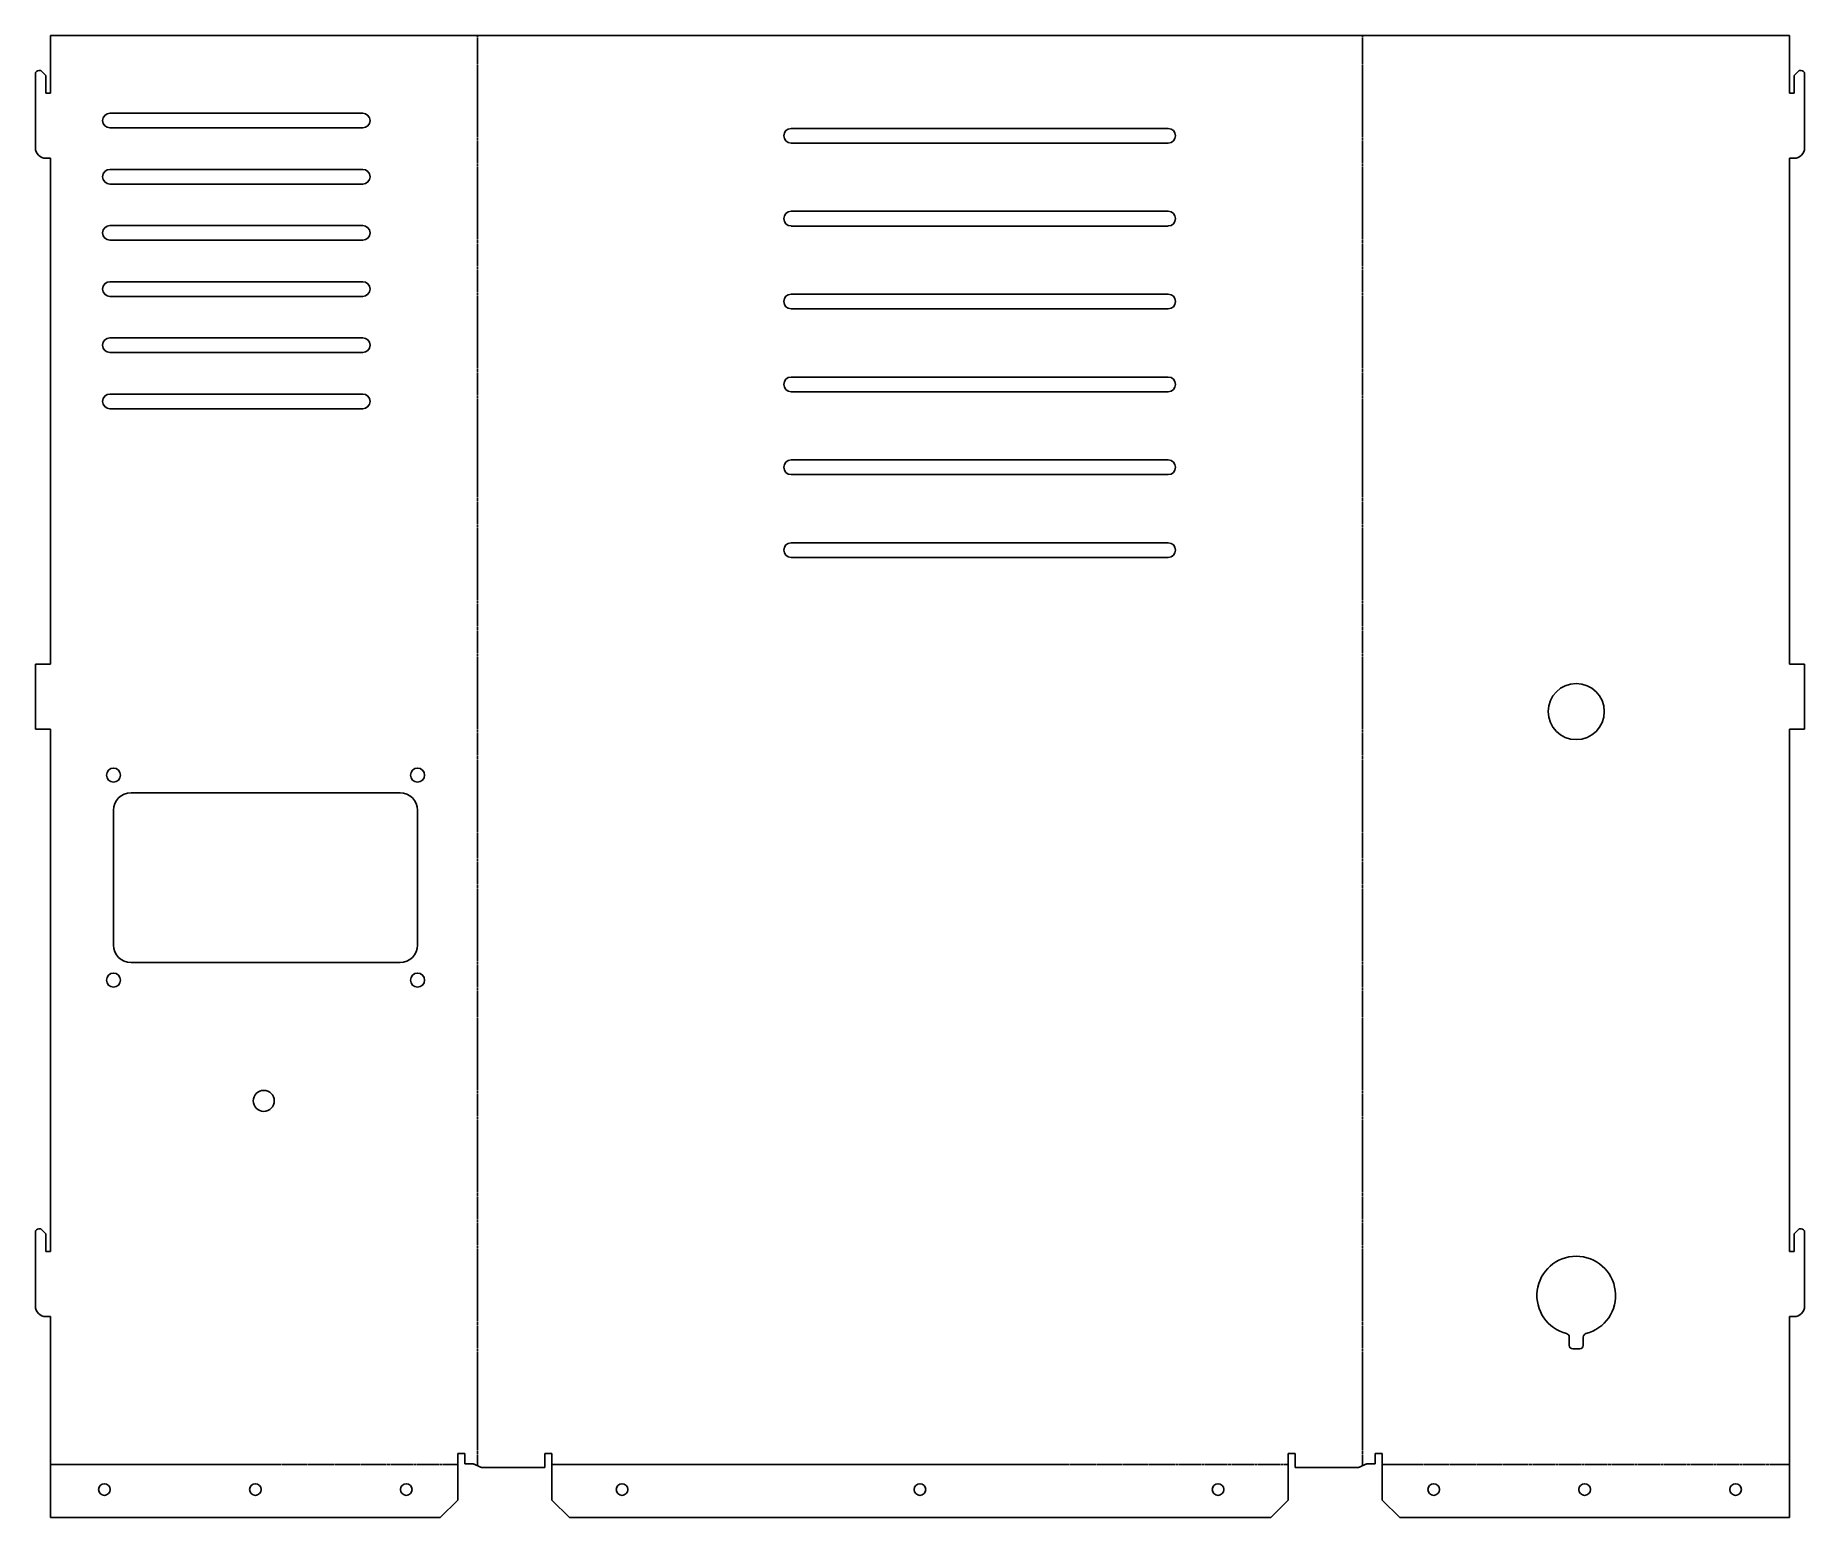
# Model space of a CAD drawing. Extents: x -128 to 376, y -425 to -3.
import ezdxf

# ---------------------------------------------------------------- set-up
doc = ezdxf.new("R2010")
doc.units = 0
doc.header["$MEASUREMENT"] = 0
doc.linetypes.add('CENTER', pattern=[0.72, 0.45, -0.09, 0.09, -0.09])
doc.layers.add('SHEETMETAL_BEND_LINES_UP', color=7, linetype='CENTER')
doc.layers.add('VISIBLE', color=7, linetype='CONTINUOUS')

msp = doc.modelspace()

# ---------------------------------------------------------------- linework, layer by layer
at = {"layer": 'SHEETMETAL_BEND_LINES_UP'}
for p, q in [((-1.86, -3), (-1.86, -410.5)), ((250.17, -3), (250.17, -410.5)), ((-7.5, -410.14), (-123.5, -410.14)), ((229.03, -410.14), (19.28, -410.14)), ((255.81, -410.14), (371.81, -410.14))]:
    msp.add_line(p, q, dxfattribs=at)
at = {"layer": 'VISIBLE'}
for p, q in [((-123.5, -3), (371.81, -3)), ((-123.5, -3), (-123.5, -19.5)), ((371.81, -3), (371.81, -19.5)), ((-127.8, -35), (-127.8, -14)), ((-126.8, -13), (-126.21, -13)), ((-126.21, -13), (-124.8, -14.41)), ((-124.8, -14.41), (-124.8, -19.5)), ((374.52, -13), (373.11, -14.41)), ((373.11, -14.41), (373.11, -19.5)), ((375.11, -13), (374.52, -13)), ((376.11, -35), (376.11, -14)), ((-124.8, -19.5), (-123.5, -19.5)), ((373.11, -19.5), (371.81, -19.5)), ((-106.56, -25.17), (-34.56, -25.17)), ((-106.56, -29.35), (-34.56, -29.35)), ((194.84, -29.51), (87.44, -29.51)), ((194.84, -33.7), (87.44, -33.7)), ((-123.5, -38), (-124.8, -38)), ((-123.5, -38), (-123.5, -182.11)), ((371.81, -38), (371.81, -182.11)), ((371.81, -38), (373.11, -38)), ((-106.56, -41.17), (-34.56, -41.17)), ((-106.56, -45.35), (-34.56, -45.35)), ((194.84, -53.12), (87.44, -53.12)), ((-106.56, -57.17), (-34.56, -57.17)), ((194.84, -57.31), (87.44, -57.31)), ((-106.56, -61.35), (-34.56, -61.35)), ((-106.56, -73.17), (-34.56, -73.17)), ((-106.56, -77.35), (-34.56, -77.35)), ((194.84, -76.73), (87.44, -76.73)), ((194.84, -80.92), (87.44, -80.92)), ((-106.56, -89.17), (-34.56, -89.17)), ((-106.56, -93.35), (-34.56, -93.35)), ((194.84, -100.34), (87.44, -100.34)), ((-106.56, -105.17), (-34.56, -105.17)), ((194.84, -104.53), (87.44, -104.53)), ((-106.56, -109.35), (-34.56, -109.35)), ((194.84, -123.95), (87.44, -123.95)), ((194.84, -128.14), (87.44, -128.14)), ((194.84, -147.56), (87.44, -147.56)), ((194.84, -151.75), (87.44, -151.75)), ((-123.5, -182.11), (-127.8, -182.11)), ((-127.8, -200.61), (-127.8, -182.11)), ((371.81, -182.11), (376.11, -182.11)), ((376.11, -200.61), (376.11, -182.11)), ((-123.5, -200.61), (-127.8, -200.61)), ((-123.5, -200.61), (-123.5, -349.5)), ((371.81, -200.61), (371.81, -349.5)), ((371.81, -200.61), (376.11, -200.61)), ((-23.95, -218.75), (-100.55, -218.75)), ((-105.55, -223.75), (-105.55, -262.15)), ((-18.95, -223.75), (-18.95, -262.15)), ((-23.95, -267.15), (-100.55, -267.15)), ((-127.8, -365), (-127.8, -344)), ((-126.8, -343), (-126.21, -343)), ((-126.21, -343), (-124.8, -344.41)), ((-124.8, -344.41), (-124.8, -349.5)), ((374.52, -343), (373.11, -344.41)), ((373.11, -344.41), (373.11, -349.5)), ((375.11, -343), (374.52, -343)), ((376.11, -365), (376.11, -344)), ((-124.8, -349.5), (-123.5, -349.5)), ((373.11, -349.5), (371.81, -349.5)), ((-123.5, -368), (-124.8, -368)), ((-123.5, -425.28), (-123.5, -368)), ((371.81, -425.28), (371.81, -368)), ((371.81, -368), (373.11, -368)), ((309.06, -376.2), (309.06, -373.83)), ((310.06, -377.2), (312.06, -377.2)), ((313.06, -376.2), (313.06, -373.83)), ((-7.5, -407), (-7.5, -420.28)), ((-7.5, -407), (-5.5, -407)), ((-5.5, -410), (-5.5, -407)), ((17.28, -411), (17.28, -407)), ((19.28, -407), (17.28, -407)), ((19.28, -420.28), (19.28, -407)), ((229.03, -407), (229.03, -420.28)), ((229.03, -407), (231.03, -407)), ((231.03, -411), (231.03, -407)), ((253.81, -410), (253.81, -407)), ((255.81, -407), (253.81, -407)), ((255.81, -407), (255.81, -420.28)), ((-5.5, -410), (-3, -410)), ((-0.72, -411), (17.28, -411)), ((231.03, -411), (249.03, -411)), ((251.31, -410), (253.81, -410)), ((-12.5, -425.28), (-7.5, -420.28)), ((19.28, -420.28), (24.28, -425.28)), ((224.03, -425.28), (229.03, -420.28)), ((255.81, -420.28), (260.81, -425.28)), ((-123.5, -425.28), (-12.5, -425.28)), ((24.28, -425.28), (224.03, -425.28)), ((260.81, -425.28), (371.81, -425.28))]:
    msp.add_line(p, q, dxfattribs=at)
for centre, radius in [((311.06, -195.64), 8), ((-105.55, -213.75), 2), ((-18.95, -213.75), 2), ((-105.55, -272.15), 2), ((-18.95, -272.15), 2), ((-62.75, -306.55), 3), ((-108.15, -417.28), 1.65), ((-65.15, -417.28), 1.65), ((-22.15, -417.28), 1.65), ((39.28, -417.28), 1.65), ((124.15, -417.28), 1.65), ((209.03, -417.28), 1.65), ((270.46, -417.28), 1.65), ((313.46, -417.28), 1.65), ((356.46, -417.28), 1.65)]:
    msp.add_circle(centre, radius, dxfattribs=at)
for centre, radius, start, end in [((-126.8, -14), 1, 90, 180), ((375.11, -14), 1, 0, 90), ((-106.56, -27.26), 2.09, 90, 270), ((-34.56, -27.26), 2.09, 270, 90), ((87.44, -31.6), 2.09, 90, 270), ((194.84, -31.6), 2.09, 270, 90), ((-124.8, -35), 3, 180, 270), ((373.11, -35), 3, 270, 0), ((-106.56, -43.26), 2.09, 90, 270), ((-34.56, -43.26), 2.09, 270, 90), ((87.44, -55.21), 2.09, 90, 270), ((194.84, -55.21), 2.09, 270, 90), ((-106.56, -59.26), 2.09, 90, 270), ((-34.56, -59.26), 2.09, 270, 90), ((-106.56, -75.26), 2.09, 90, 270), ((-34.56, -75.26), 2.09, 270, 90), ((87.44, -78.82), 2.09, 90, 270), ((194.84, -78.82), 2.09, 270, 90), ((-106.56, -91.26), 2.09, 90, 270), ((-34.56, -91.26), 2.09, 270, 90), ((87.44, -102.43), 2.09, 90, 270), ((194.84, -102.43), 2.09, 270, 90), ((-106.56, -107.26), 2.09, 90, 270), ((-34.56, -107.26), 2.09, 270, 90), ((87.44, -126.04), 2.09, 90, 270), ((194.84, -126.04), 2.09, 270, 90), ((87.44, -149.65), 2.09, 90, 270), ((194.84, -149.65), 2.09, 270, 90), ((-100.55, -223.75), 5, 90, 180), ((-23.95, -223.75), 5, 0, 90), ((-100.55, -262.15), 5, 180, 270), ((-23.95, -262.15), 5, 270, 0), ((-126.8, -344), 1, 90, 180), ((375.11, -344), 1, 0, 90), ((311.06, -362), 11.2, 284.2351, 255.7649), ((-124.8, -365), 3, 180, 270), ((373.11, -365), 3, 270, 0), ((308.06, -373.83), 1, 0, 75.7649), ((314.06, -373.83), 1, 104.2351, 180), ((310.06, -376.2), 1, 180, 270), ((312.06, -376.2), 1, 270, 0)]:
    msp.add_arc(centre, radius, start, end, dxfattribs=at)
for points in [[(-0.72, -411), (-0.98, -410.91), (-1.29, -410.77), (-1.48, -410.68), (-1.86, -410.5), (-2.24, -410.32), (-2.43, -410.23), (-2.74, -410.09), (-3, -410)], [(251.31, -410), (251.05, -410.09), (250.74, -410.23), (250.55, -410.32), (250.17, -410.5), (249.79, -410.68), (249.6, -410.77), (249.28, -410.91), (249.03, -411)]]:
    msp.add_open_spline(points, degree=2, knots=[0, 0, 0, 0.25, 0.25, 0.5, 0.5, 0.75, 0.75, 1, 1, 1], dxfattribs=at)

doc.saveas('drawing.dxf')
